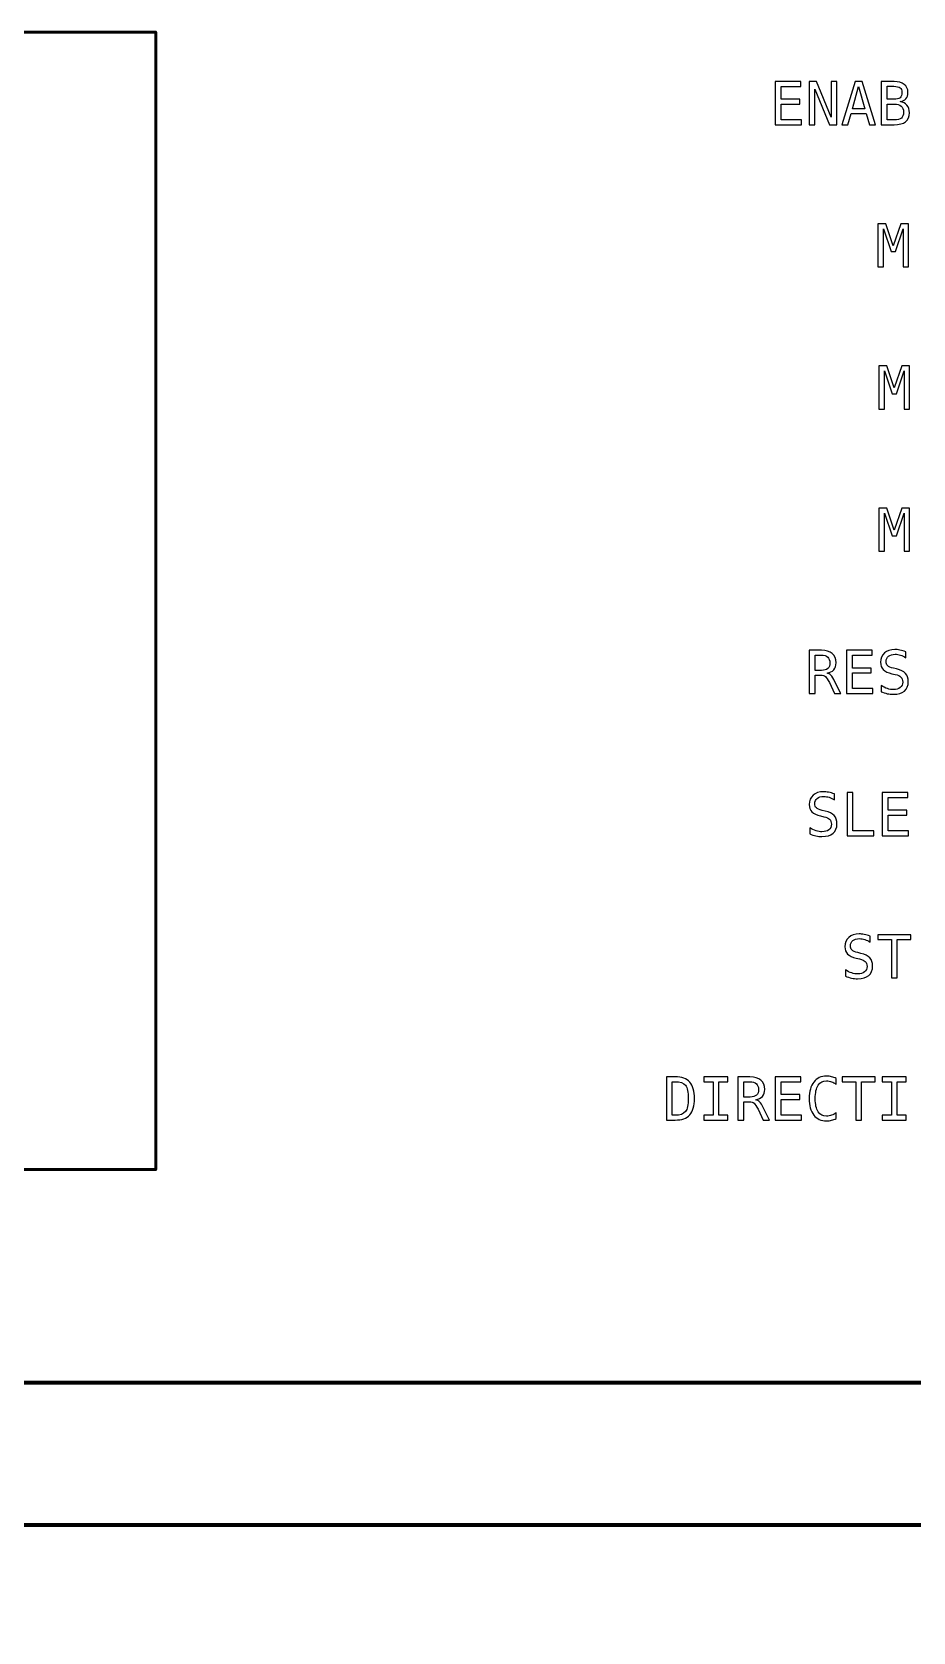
# Model space of a CAD drawing. Header units: centimetres. Extents: x -7.5 to 7.5, y -7.5 to 7.5.
# Drawn here: x -2.775 to -1.201, y 0.534 to 3.392 of the extents above; entities that cross this region are included whole.
import ezdxf

# ---------------------------------------------------------------- set-up
doc = ezdxf.new("R2010")
doc.units = ezdxf.units.CM
doc.header["$MEASUREMENT"] = 0
doc.layers.add('Layer 1', color=7, linetype='Continuous')

msp = doc.modelspace()

# ---------------------------------------------------------------- linework, layer by layer
at = {"layer": 'Layer 1', "lineweight": 53}
msp.add_open_spline([(-3.954, 1.35959), (-3.954, 1.35959), (-3.954, 3.39159), (-3.954, 3.39159), (-3.954, 3.39159), (-3.954, 3.39159), (-2.554, 3.39159), (-2.554, 3.39159), (-2.554, 3.39159), (-2.554, 3.39159), (-2.554, 1.35959), (-2.554, 1.35959), (-2.554, 1.35959), (-2.554, 1.35959), (-3.954, 1.35959), (-3.954, 1.35959)], degree=3, knots=[0, 0, 0, 0, 0.25, 0.25, 0.25, 0.25, 0.5, 0.5, 0.5, 0.5, 0.75, 0.75, 0.75, 0.75, 1, 1, 1, 1], dxfattribs=at)
at = {"layer": 'Layer 1'}
for points, knots in [([(-1.44757, 3.30316), (-1.44757, 3.30316), (-1.4018, 3.30316), (-1.4018, 3.30316), (-1.4018, 3.30316), (-1.4018, 3.30316), (-1.4018, 3.29438), (-1.4018, 3.29438), (-1.4018, 3.29438), (-1.4018, 3.29438), (-1.43713, 3.29438), (-1.43713, 3.29438), (-1.43713, 3.29438), (-1.43713, 3.29438), (-1.43713, 3.27153), (-1.43713, 3.27153), (-1.43713, 3.27153), (-1.43713, 3.27153), (-1.40335, 3.27153), (-1.40335, 3.27153), (-1.40335, 3.27153), (-1.40335, 3.27153), (-1.40335, 3.26275), (-1.40335, 3.26275), (-1.40335, 3.26275), (-1.40335, 3.26275), (-1.43713, 3.26275), (-1.43713, 3.26275), (-1.43713, 3.26275), (-1.43713, 3.26275), (-1.43713, 3.23479), (-1.43713, 3.23479), (-1.43713, 3.23479), (-1.43713, 3.23479), (-1.40081, 3.23479), (-1.40081, 3.23479), (-1.40081, 3.23479), (-1.40081, 3.23479), (-1.40081, 3.22601), (-1.40081, 3.22601), (-1.40081, 3.22601), (-1.40081, 3.22601), (-1.44757, 3.22601), (-1.44757, 3.22601), (-1.44757, 3.22601), (-1.44757, 3.22601), (-1.44757, 3.30316), (-1.44757, 3.30316)], [0, 0, 0, 0, 0.0833333, 0.0833333, 0.0833333, 0.0833333, 0.1666667, 0.1666667, 0.1666667, 0.1666667, 0.25, 0.25, 0.25, 0.25, 0.3333333, 0.3333333, 0.3333333, 0.3333333, 0.4166667, 0.4166667, 0.4166667, 0.4166667, 0.5, 0.5, 0.5, 0.5, 0.5833333, 0.5833333, 0.5833333, 0.5833333, 0.6666667, 0.6666667, 0.6666667, 0.6666667, 0.75, 0.75, 0.75, 0.75, 0.8333333, 0.8333333, 0.8333333, 0.8333333, 0.9166667, 0.9166667, 0.9166667, 0.9166667, 1, 1, 1, 1]), ([(-1.38686, 3.30316), (-1.38686, 3.30316), (-1.37363, 3.30316), (-1.37363, 3.30316), (-1.37363, 3.30316), (-1.37363, 3.30316), (-1.34758, 3.23964), (-1.34758, 3.23964), (-1.34758, 3.23964), (-1.34758, 3.23964), (-1.34758, 3.30316), (-1.34758, 3.30316), (-1.34758, 3.30316), (-1.34758, 3.30316), (-1.33751, 3.30316), (-1.33751, 3.30316), (-1.33751, 3.30316), (-1.33751, 3.30316), (-1.33751, 3.22601), (-1.33751, 3.22601), (-1.33751, 3.22601), (-1.33751, 3.22601), (-1.35074, 3.22601), (-1.35074, 3.22601), (-1.35074, 3.22601), (-1.35074, 3.22601), (-1.37679, 3.28953), (-1.37679, 3.28953), (-1.37679, 3.28953), (-1.37679, 3.28953), (-1.37679, 3.22601), (-1.37679, 3.22601), (-1.37679, 3.22601), (-1.37679, 3.22601), (-1.38686, 3.22601), (-1.38686, 3.22601), (-1.38686, 3.22601), (-1.38686, 3.22601), (-1.38686, 3.30316), (-1.38686, 3.30316)], [0, 0, 0, 0, 0.1, 0.1, 0.1, 0.1, 0.2, 0.2, 0.2, 0.2, 0.3, 0.3, 0.3, 0.3, 0.4, 0.4, 0.4, 0.4, 0.5, 0.5, 0.5, 0.5, 0.6, 0.6, 0.6, 0.6, 0.7, 0.7, 0.7, 0.7, 0.8, 0.8, 0.8, 0.8, 0.9, 0.9, 0.9, 0.9, 1, 1, 1, 1]), ([(-1.30481, 3.30316), (-1.30481, 3.30316), (-1.29214, 3.30316), (-1.29214, 3.30316), (-1.29214, 3.30316), (-1.29214, 3.30316), (-1.26853, 3.22601), (-1.26853, 3.22601), (-1.26853, 3.22601), (-1.26853, 3.22601), (-1.27932, 3.22601), (-1.27932, 3.22601), (-1.27932, 3.22601), (-1.27932, 3.22601), (-1.28502, 3.2461), (-1.28502, 3.2461), (-1.28502, 3.2461), (-1.28502, 3.2461), (-1.31204, 3.2461), (-1.31204, 3.2461), (-1.31204, 3.2461), (-1.31204, 3.2461), (-1.31763, 3.22601), (-1.31763, 3.22601), (-1.31763, 3.22601), (-1.31763, 3.22601), (-1.32843, 3.22601), (-1.32843, 3.22601), (-1.32843, 3.22601), (-1.32843, 3.22601), (-1.30481, 3.30316), (-1.30481, 3.30316)], [0, 0, 0, 0, 0.125, 0.125, 0.125, 0.125, 0.25, 0.25, 0.25, 0.25, 0.375, 0.375, 0.375, 0.375, 0.5, 0.5, 0.5, 0.5, 0.625, 0.625, 0.625, 0.625, 0.75, 0.75, 0.75, 0.75, 0.875, 0.875, 0.875, 0.875, 1, 1, 1, 1]), ([(-1.29849, 3.29395), (-1.29849, 3.29395), (-1.30952, 3.25448), (-1.30952, 3.25448), (-1.30952, 3.25448), (-1.30952, 3.25448), (-1.28749, 3.25448), (-1.28749, 3.25448), (-1.28749, 3.25448), (-1.28749, 3.25448), (-1.29849, 3.29395), (-1.29849, 3.29395)], [0, 0, 0, 0, 0.3333333, 0.3333333, 0.3333333, 0.3333333, 0.6666667, 0.6666667, 0.6666667, 0.6666667, 1, 1, 1, 1]), ([(-1.25805, 3.30316), (-1.25805, 3.30316), (-1.23521, 3.30316), (-1.23521, 3.30316), (-1.23521, 3.30316), (-1.2273, 3.30316), (-1.22124, 3.30145), (-1.21695, 3.29804), (-1.21695, 3.29804), (-1.21268, 3.29464), (-1.21055, 3.28981), (-1.21055, 3.28358), (-1.21055, 3.28358), (-1.21055, 3.27885), (-1.21168, 3.27513), (-1.21393, 3.27242), (-1.21393, 3.27242), (-1.21619, 3.26968), (-1.21958, 3.26799), (-1.22409, 3.2673), (-1.22409, 3.2673), (-1.21903, 3.26654), (-1.21506, 3.26437), (-1.21219, 3.26081), (-1.21219, 3.26081), (-1.20931, 3.25725), (-1.20787, 3.25271), (-1.20787, 3.24719), (-1.20787, 3.24719), (-1.20787, 3.24021), (-1.21016, 3.23492), (-1.21475, 3.23135), (-1.21475, 3.23135), (-1.21931, 3.22779), (-1.22614, 3.22601), (-1.23521, 3.22601), (-1.23521, 3.22601), (-1.23521, 3.22601), (-1.25805, 3.22601), (-1.25805, 3.22601), (-1.25805, 3.22601), (-1.25805, 3.22601), (-1.25805, 3.30316), (-1.25805, 3.30316)], [0, 0, 0, 0, 0.0909091, 0.0909091, 0.0909091, 0.0909091, 0.1818182, 0.1818182, 0.1818182, 0.1818182, 0.2727273, 0.2727273, 0.2727273, 0.2727273, 0.3636364, 0.3636364, 0.3636364, 0.3636364, 0.4545455, 0.4545455, 0.4545455, 0.4545455, 0.5454545, 0.5454545, 0.5454545, 0.5454545, 0.6363636, 0.6363636, 0.6363636, 0.6363636, 0.7272727, 0.7272727, 0.7272727, 0.7272727, 0.8181818, 0.8181818, 0.8181818, 0.8181818, 0.9090909, 0.9090909, 0.9090909, 0.9090909, 1, 1, 1, 1]), ([(-1.24755, 3.29459), (-1.24755, 3.29459), (-1.24755, 3.27132), (-1.24755, 3.27132), (-1.24755, 3.27132), (-1.24755, 3.27132), (-1.23542, 3.27132), (-1.23542, 3.27132), (-1.23542, 3.27132), (-1.23037, 3.27132), (-1.22674, 3.27229), (-1.22448, 3.27422), (-1.22448, 3.27422), (-1.22222, 3.27616), (-1.2211, 3.27926), (-1.2211, 3.28358), (-1.2211, 3.28358), (-1.2211, 3.28746), (-1.22221, 3.29028), (-1.22443, 3.292), (-1.22443, 3.292), (-1.22665, 3.29372), (-1.2303, 3.29459), (-1.23542, 3.29459), (-1.23542, 3.29459), (-1.23542, 3.29459), (-1.24755, 3.29459), (-1.24755, 3.29459)], [0, 0, 0, 0, 0.1428571, 0.1428571, 0.1428571, 0.1428571, 0.2857143, 0.2857143, 0.2857143, 0.2857143, 0.4285714, 0.4285714, 0.4285714, 0.4285714, 0.5714286, 0.5714286, 0.5714286, 0.5714286, 0.7142857, 0.7142857, 0.7142857, 0.7142857, 0.8571429, 0.8571429, 0.8571429, 0.8571429, 1, 1, 1, 1]), ([(-1.24755, 3.26286), (-1.24755, 3.26286), (-1.24755, 3.23458), (-1.24755, 3.23458), (-1.24755, 3.23458), (-1.24755, 3.23458), (-1.23521, 3.23458), (-1.23521, 3.23458), (-1.23521, 3.23458), (-1.22914, 3.23458), (-1.22482, 3.23564), (-1.22224, 3.23776), (-1.22224, 3.23776), (-1.21965, 3.23987), (-1.21836, 3.24337), (-1.21836, 3.24823), (-1.21836, 3.24823), (-1.21836, 3.25326), (-1.21972, 3.25695), (-1.22244, 3.25931), (-1.22244, 3.25931), (-1.22517, 3.26167), (-1.22942, 3.26286), (-1.23521, 3.26286), (-1.23521, 3.26286), (-1.23521, 3.26286), (-1.24755, 3.26286), (-1.24755, 3.26286)], [0, 0, 0, 0, 0.1428571, 0.1428571, 0.1428571, 0.1428571, 0.2857143, 0.2857143, 0.2857143, 0.2857143, 0.4285714, 0.4285714, 0.4285714, 0.4285714, 0.5714286, 0.5714286, 0.5714286, 0.5714286, 0.7142857, 0.7142857, 0.7142857, 0.7142857, 0.8571429, 0.8571429, 0.8571429, 0.8571429, 1, 1, 1, 1]), ([(-1.26398, 3.04912), (-1.26398, 3.04912), (-1.25002, 3.04912), (-1.25002, 3.04912), (-1.25002, 3.04912), (-1.25002, 3.04912), (-1.23669, 3.00986), (-1.23669, 3.00986), (-1.23669, 3.00986), (-1.23669, 3.00986), (-1.22325, 3.04912), (-1.22325, 3.04912), (-1.22325, 3.04912), (-1.22325, 3.04912), (-1.20924, 3.04912), (-1.20924, 3.04912), (-1.20924, 3.04912), (-1.20924, 3.04912), (-1.20924, 2.97197), (-1.20924, 2.97197), (-1.20924, 2.97197), (-1.20924, 2.97197), (-1.21891, 2.97197), (-1.21891, 2.97197), (-1.21891, 2.97197), (-1.21891, 2.97197), (-1.21891, 3.04012), (-1.21891, 3.04012), (-1.21891, 3.04012), (-1.21891, 3.04012), (-1.23265, 2.99947), (-1.23265, 2.99947), (-1.23265, 2.99947), (-1.23265, 2.99947), (-1.24057, 2.99947), (-1.24057, 2.99947), (-1.24057, 2.99947), (-1.24057, 2.99947), (-1.25436, 3.04012), (-1.25436, 3.04012), (-1.25436, 3.04012), (-1.25436, 3.04012), (-1.25436, 2.97197), (-1.25436, 2.97197), (-1.25436, 2.97197), (-1.25436, 2.97197), (-1.26398, 2.97197), (-1.26398, 2.97197), (-1.26398, 2.97197), (-1.26398, 2.97197), (-1.26398, 3.04912), (-1.26398, 3.04912)], [0, 0, 0, 0, 0.0769231, 0.0769231, 0.0769231, 0.0769231, 0.1538462, 0.1538462, 0.1538462, 0.1538462, 0.2307692, 0.2307692, 0.2307692, 0.2307692, 0.3076923, 0.3076923, 0.3076923, 0.3076923, 0.3846154, 0.3846154, 0.3846154, 0.3846154, 0.4615385, 0.4615385, 0.4615385, 0.4615385, 0.5384615, 0.5384615, 0.5384615, 0.5384615, 0.6153846, 0.6153846, 0.6153846, 0.6153846, 0.6923077, 0.6923077, 0.6923077, 0.6923077, 0.7692308, 0.7692308, 0.7692308, 0.7692308, 0.8461538, 0.8461538, 0.8461538, 0.8461538, 0.9230769, 0.9230769, 0.9230769, 0.9230769, 1, 1, 1, 1]), ([(-1.26218, 2.79516), (-1.26218, 2.79516), (-1.24822, 2.79516), (-1.24822, 2.79516), (-1.24822, 2.79516), (-1.24822, 2.79516), (-1.23489, 2.7559), (-1.23489, 2.7559), (-1.23489, 2.7559), (-1.23489, 2.7559), (-1.22145, 2.79516), (-1.22145, 2.79516), (-1.22145, 2.79516), (-1.22145, 2.79516), (-1.20744, 2.79516), (-1.20744, 2.79516), (-1.20744, 2.79516), (-1.20744, 2.79516), (-1.20744, 2.71801), (-1.20744, 2.71801), (-1.20744, 2.71801), (-1.20744, 2.71801), (-1.21711, 2.71801), (-1.21711, 2.71801), (-1.21711, 2.71801), (-1.21711, 2.71801), (-1.21711, 2.78616), (-1.21711, 2.78616), (-1.21711, 2.78616), (-1.21711, 2.78616), (-1.23085, 2.74551), (-1.23085, 2.74551), (-1.23085, 2.74551), (-1.23085, 2.74551), (-1.23877, 2.74551), (-1.23877, 2.74551), (-1.23877, 2.74551), (-1.23877, 2.74551), (-1.25256, 2.78616), (-1.25256, 2.78616), (-1.25256, 2.78616), (-1.25256, 2.78616), (-1.25256, 2.71801), (-1.25256, 2.71801), (-1.25256, 2.71801), (-1.25256, 2.71801), (-1.26218, 2.71801), (-1.26218, 2.71801), (-1.26218, 2.71801), (-1.26218, 2.71801), (-1.26218, 2.79516), (-1.26218, 2.79516)], [0, 0, 0, 0, 0.0769231, 0.0769231, 0.0769231, 0.0769231, 0.1538462, 0.1538462, 0.1538462, 0.1538462, 0.2307692, 0.2307692, 0.2307692, 0.2307692, 0.3076923, 0.3076923, 0.3076923, 0.3076923, 0.3846154, 0.3846154, 0.3846154, 0.3846154, 0.4615385, 0.4615385, 0.4615385, 0.4615385, 0.5384615, 0.5384615, 0.5384615, 0.5384615, 0.6153846, 0.6153846, 0.6153846, 0.6153846, 0.6923077, 0.6923077, 0.6923077, 0.6923077, 0.7692308, 0.7692308, 0.7692308, 0.7692308, 0.8461538, 0.8461538, 0.8461538, 0.8461538, 0.9230769, 0.9230769, 0.9230769, 0.9230769, 1, 1, 1, 1]), ([(-1.26218, 2.54116), (-1.26218, 2.54116), (-1.24822, 2.54116), (-1.24822, 2.54116), (-1.24822, 2.54116), (-1.24822, 2.54116), (-1.23489, 2.5019), (-1.23489, 2.5019), (-1.23489, 2.5019), (-1.23489, 2.5019), (-1.22145, 2.54116), (-1.22145, 2.54116), (-1.22145, 2.54116), (-1.22145, 2.54116), (-1.20744, 2.54116), (-1.20744, 2.54116), (-1.20744, 2.54116), (-1.20744, 2.54116), (-1.20744, 2.46401), (-1.20744, 2.46401), (-1.20744, 2.46401), (-1.20744, 2.46401), (-1.21711, 2.46401), (-1.21711, 2.46401), (-1.21711, 2.46401), (-1.21711, 2.46401), (-1.21711, 2.53216), (-1.21711, 2.53216), (-1.21711, 2.53216), (-1.21711, 2.53216), (-1.23085, 2.49151), (-1.23085, 2.49151), (-1.23085, 2.49151), (-1.23085, 2.49151), (-1.23877, 2.49151), (-1.23877, 2.49151), (-1.23877, 2.49151), (-1.23877, 2.49151), (-1.25256, 2.53216), (-1.25256, 2.53216), (-1.25256, 2.53216), (-1.25256, 2.53216), (-1.25256, 2.46401), (-1.25256, 2.46401), (-1.25256, 2.46401), (-1.25256, 2.46401), (-1.26218, 2.46401), (-1.26218, 2.46401), (-1.26218, 2.46401), (-1.26218, 2.46401), (-1.26218, 2.54116), (-1.26218, 2.54116)], [0, 0, 0, 0, 0.0769231, 0.0769231, 0.0769231, 0.0769231, 0.1538462, 0.1538462, 0.1538462, 0.1538462, 0.2307692, 0.2307692, 0.2307692, 0.2307692, 0.3076923, 0.3076923, 0.3076923, 0.3076923, 0.3846154, 0.3846154, 0.3846154, 0.3846154, 0.4615385, 0.4615385, 0.4615385, 0.4615385, 0.5384615, 0.5384615, 0.5384615, 0.5384615, 0.6153846, 0.6153846, 0.6153846, 0.6153846, 0.6923077, 0.6923077, 0.6923077, 0.6923077, 0.7692308, 0.7692308, 0.7692308, 0.7692308, 0.8461538, 0.8461538, 0.8461538, 0.8461538, 0.9230769, 0.9230769, 0.9230769, 0.9230769, 1, 1, 1, 1]), ([(-1.35476, 2.24645), (-1.35208, 2.24576), (-1.34979, 2.24446), (-1.3479, 2.24254), (-1.3479, 2.24254), (-1.34599, 2.24063), (-1.34365, 2.23682), (-1.34081, 2.23111), (-1.34081, 2.23111), (-1.34081, 2.23111), (-1.33033, 2.21001), (-1.33033, 2.21001), (-1.33033, 2.21001), (-1.33033, 2.21001), (-1.34153, 2.21001), (-1.34153, 2.21001), (-1.34153, 2.21001), (-1.34153, 2.21001), (-1.35074, 2.2295), (-1.35074, 2.2295), (-1.35074, 2.2295), (-1.35338, 2.23504), (-1.35576, 2.23862), (-1.3579, 2.24022), (-1.3579, 2.24022), (-1.36002, 2.24183), (-1.36277, 2.24262), (-1.36619, 2.24262), (-1.36619, 2.24262), (-1.36619, 2.24262), (-1.37615, 2.24262), (-1.37615, 2.24262), (-1.37615, 2.24262), (-1.37615, 2.24262), (-1.37615, 2.21001), (-1.37615, 2.21001), (-1.37615, 2.21001), (-1.37615, 2.21001), (-1.38665, 2.21001), (-1.38665, 2.21001), (-1.38665, 2.21001), (-1.38665, 2.21001), (-1.38665, 2.28716), (-1.38665, 2.28716), (-1.38665, 2.28716), (-1.38665, 2.28716), (-1.36515, 2.28716), (-1.36515, 2.28716), (-1.36515, 2.28716), (-1.35668, 2.28716), (-1.35019, 2.28526), (-1.34568, 2.28143), (-1.34568, 2.28143), (-1.34116, 2.2776), (-1.3389, 2.27208), (-1.3389, 2.26485), (-1.3389, 2.26485), (-1.3389, 2.25973), (-1.3403, 2.25559), (-1.34307, 2.25236), (-1.34307, 2.25236), (-1.34583, 2.24913), (-1.34973, 2.24717), (-1.35476, 2.24645)], [0, 0, 0, 0, 0.0625, 0.0625, 0.0625, 0.0625, 0.125, 0.125, 0.125, 0.125, 0.1875, 0.1875, 0.1875, 0.1875, 0.25, 0.25, 0.25, 0.25, 0.3125, 0.3125, 0.3125, 0.3125, 0.375, 0.375, 0.375, 0.375, 0.4375, 0.4375, 0.4375, 0.4375, 0.5, 0.5, 0.5, 0.5, 0.5625, 0.5625, 0.5625, 0.5625, 0.625, 0.625, 0.625, 0.625, 0.6875, 0.6875, 0.6875, 0.6875, 0.75, 0.75, 0.75, 0.75, 0.8125, 0.8125, 0.8125, 0.8125, 0.875, 0.875, 0.875, 0.875, 0.9375, 0.9375, 0.9375, 0.9375, 1, 1, 1, 1]), ([(-1.32015, 2.28716), (-1.32015, 2.28716), (-1.27438, 2.28716), (-1.27438, 2.28716), (-1.27438, 2.28716), (-1.27438, 2.28716), (-1.27438, 2.27838), (-1.27438, 2.27838), (-1.27438, 2.27838), (-1.27438, 2.27838), (-1.30971, 2.27838), (-1.30971, 2.27838), (-1.30971, 2.27838), (-1.30971, 2.27838), (-1.30971, 2.25553), (-1.30971, 2.25553), (-1.30971, 2.25553), (-1.30971, 2.25553), (-1.27593, 2.25553), (-1.27593, 2.25553), (-1.27593, 2.25553), (-1.27593, 2.25553), (-1.27593, 2.24675), (-1.27593, 2.24675), (-1.27593, 2.24675), (-1.27593, 2.24675), (-1.30971, 2.24675), (-1.30971, 2.24675), (-1.30971, 2.24675), (-1.30971, 2.24675), (-1.30971, 2.21879), (-1.30971, 2.21879), (-1.30971, 2.21879), (-1.30971, 2.21879), (-1.27339, 2.21879), (-1.27339, 2.21879), (-1.27339, 2.21879), (-1.27339, 2.21879), (-1.27339, 2.21001), (-1.27339, 2.21001), (-1.27339, 2.21001), (-1.27339, 2.21001), (-1.32015, 2.21001), (-1.32015, 2.21001), (-1.32015, 2.21001), (-1.32015, 2.21001), (-1.32015, 2.28716), (-1.32015, 2.28716)], [0, 0, 0, 0, 0.0833333, 0.0833333, 0.0833333, 0.0833333, 0.1666667, 0.1666667, 0.1666667, 0.1666667, 0.25, 0.25, 0.25, 0.25, 0.3333333, 0.3333333, 0.3333333, 0.3333333, 0.4166667, 0.4166667, 0.4166667, 0.4166667, 0.5, 0.5, 0.5, 0.5, 0.5833333, 0.5833333, 0.5833333, 0.5833333, 0.6666667, 0.6666667, 0.6666667, 0.6666667, 0.75, 0.75, 0.75, 0.75, 0.8333333, 0.8333333, 0.8333333, 0.8333333, 0.9166667, 0.9166667, 0.9166667, 0.9166667, 1, 1, 1, 1]), ([(-1.21432, 2.28451), (-1.21432, 2.28451), (-1.21432, 2.27391), (-1.21432, 2.27391), (-1.21432, 2.27391), (-1.2175, 2.27596), (-1.22067, 2.27749), (-1.22386, 2.27853), (-1.22386, 2.27853), (-1.22704, 2.27958), (-1.23027, 2.28009), (-1.2335, 2.28009), (-1.2335, 2.28009), (-1.23843, 2.28009), (-1.24233, 2.27894), (-1.24519, 2.27665), (-1.24519, 2.27665), (-1.24805, 2.27435), (-1.24948, 2.27127), (-1.24948, 2.26737), (-1.24948, 2.26737), (-1.24948, 2.26395), (-1.24854, 2.26136), (-1.24665, 2.25956), (-1.24665, 2.25956), (-1.24478, 2.25777), (-1.24127, 2.25628), (-1.23614, 2.25506), (-1.23614, 2.25506), (-1.23614, 2.25506), (-1.23066, 2.25382), (-1.23066, 2.25382), (-1.23066, 2.25382), (-1.22342, 2.25213), (-1.21815, 2.24948), (-1.21483, 2.24587), (-1.21483, 2.24587), (-1.21154, 2.24225), (-1.20988, 2.23733), (-1.20988, 2.23109), (-1.20988, 2.23109), (-1.20988, 2.22375), (-1.21215, 2.21816), (-1.2167, 2.2143), (-1.2167, 2.2143), (-1.22125, 2.21043), (-1.22787, 2.20851), (-1.23655, 2.20851), (-1.23655, 2.20851), (-1.24016, 2.20851), (-1.2438, 2.2089), (-1.24745, 2.20967), (-1.24745, 2.20967), (-1.2511, 2.21045), (-1.25477, 2.21162), (-1.25845, 2.21317), (-1.25845, 2.21317), (-1.25845, 2.21317), (-1.25845, 2.22428), (-1.25845, 2.22428), (-1.25845, 2.22428), (-1.25448, 2.22176), (-1.25075, 2.21991), (-1.24722, 2.21874), (-1.24722, 2.21874), (-1.24367, 2.21756), (-1.24013, 2.21698), (-1.23655, 2.21698), (-1.23655, 2.21698), (-1.23127, 2.21698), (-1.22716, 2.21816), (-1.22424, 2.22052), (-1.22424, 2.22052), (-1.22131, 2.22289), (-1.21984, 2.22618), (-1.21984, 2.23042), (-1.21984, 2.23042), (-1.21984, 2.23428), (-1.22085, 2.23723), (-1.22288, 2.23925), (-1.22288, 2.23925), (-1.22489, 2.24128), (-1.2284, 2.24285), (-1.23339, 2.24396), (-1.23339, 2.24396), (-1.23339, 2.24396), (-1.23898, 2.24525), (-1.23898, 2.24525), (-1.23898, 2.24525), (-1.24614, 2.24687), (-1.25135, 2.24931), (-1.25459, 2.25259), (-1.25459, 2.25259), (-1.25782, 2.25585), (-1.25944, 2.26024), (-1.25944, 2.26576), (-1.25944, 2.26576), (-1.25944, 2.27266), (-1.25713, 2.27818), (-1.25249, 2.28233), (-1.25249, 2.28233), (-1.24785, 2.28647), (-1.2417, 2.28855), (-1.23401, 2.28855), (-1.23401, 2.28855), (-1.23104, 2.28855), (-1.22794, 2.28822), (-1.22466, 2.28755), (-1.22466, 2.28755), (-1.22138, 2.28688), (-1.21794, 2.28585), (-1.21432, 2.28451)], [0, 0, 0, 0, 0.0357143, 0.0357143, 0.0357143, 0.0357143, 0.0714286, 0.0714286, 0.0714286, 0.0714286, 0.1071429, 0.1071429, 0.1071429, 0.1071429, 0.1428571, 0.1428571, 0.1428571, 0.1428571, 0.1785714, 0.1785714, 0.1785714, 0.1785714, 0.2142857, 0.2142857, 0.2142857, 0.2142857, 0.25, 0.25, 0.25, 0.25, 0.2857143, 0.2857143, 0.2857143, 0.2857143, 0.3214286, 0.3214286, 0.3214286, 0.3214286, 0.3571429, 0.3571429, 0.3571429, 0.3571429, 0.3928571, 0.3928571, 0.3928571, 0.3928571, 0.4285714, 0.4285714, 0.4285714, 0.4285714, 0.4642857, 0.4642857, 0.4642857, 0.4642857, 0.5, 0.5, 0.5, 0.5, 0.5357143, 0.5357143, 0.5357143, 0.5357143, 0.5714286, 0.5714286, 0.5714286, 0.5714286, 0.6071429, 0.6071429, 0.6071429, 0.6071429, 0.6428571, 0.6428571, 0.6428571, 0.6428571, 0.6785714, 0.6785714, 0.6785714, 0.6785714, 0.7142857, 0.7142857, 0.7142857, 0.7142857, 0.75, 0.75, 0.75, 0.75, 0.7857143, 0.7857143, 0.7857143, 0.7857143, 0.8214286, 0.8214286, 0.8214286, 0.8214286, 0.8571429, 0.8571429, 0.8571429, 0.8571429, 0.8928571, 0.8928571, 0.8928571, 0.8928571, 0.9285714, 0.9285714, 0.9285714, 0.9285714, 0.9642857, 0.9642857, 0.9642857, 0.9642857, 1, 1, 1, 1]), ([(-1.37615, 2.27859), (-1.37615, 2.27859), (-1.37615, 2.2512), (-1.37615, 2.2512), (-1.37615, 2.2512), (-1.37615, 2.2512), (-1.36474, 2.2512), (-1.36474, 2.2512), (-1.36474, 2.2512), (-1.35975, 2.2512), (-1.35603, 2.25231), (-1.35358, 2.25455), (-1.35358, 2.25455), (-1.35113, 2.25679), (-1.34991, 2.26023), (-1.34991, 2.26485), (-1.34991, 2.26485), (-1.34991, 2.26929), (-1.35121, 2.27268), (-1.35381, 2.27504), (-1.35381, 2.27504), (-1.35642, 2.27741), (-1.36019, 2.27859), (-1.36515, 2.27859), (-1.36515, 2.27859), (-1.36515, 2.27859), (-1.37615, 2.27859), (-1.37615, 2.27859)], [0, 0, 0, 0, 0.1428571, 0.1428571, 0.1428571, 0.1428571, 0.2857143, 0.2857143, 0.2857143, 0.2857143, 0.4285714, 0.4285714, 0.4285714, 0.4285714, 0.5714286, 0.5714286, 0.5714286, 0.5714286, 0.7142857, 0.7142857, 0.7142857, 0.7142857, 0.8571429, 0.8571429, 0.8571429, 0.8571429, 1, 1, 1, 1]), ([(-1.34174, 2.03051), (-1.34174, 2.03051), (-1.34174, 2.01991), (-1.34174, 2.01991), (-1.34174, 2.01991), (-1.34492, 2.02196), (-1.34809, 2.02349), (-1.35128, 2.02453), (-1.35128, 2.02453), (-1.35446, 2.02558), (-1.35769, 2.02609), (-1.36092, 2.02609), (-1.36092, 2.02609), (-1.36585, 2.02609), (-1.36975, 2.02494), (-1.37261, 2.02265), (-1.37261, 2.02265), (-1.37547, 2.02035), (-1.3769, 2.01727), (-1.3769, 2.01337), (-1.3769, 2.01337), (-1.3769, 2.00995), (-1.37596, 2.00736), (-1.37407, 2.00556), (-1.37407, 2.00556), (-1.3722, 2.00377), (-1.36869, 2.00228), (-1.36356, 2.00106), (-1.36356, 2.00106), (-1.36356, 2.00106), (-1.35808, 1.99982), (-1.35808, 1.99982), (-1.35808, 1.99982), (-1.35084, 1.99813), (-1.34557, 1.99548), (-1.34225, 1.99187), (-1.34225, 1.99187), (-1.33896, 1.98825), (-1.3373, 1.98333), (-1.3373, 1.97709), (-1.3373, 1.97709), (-1.3373, 1.96975), (-1.33957, 1.96416), (-1.34412, 1.9603), (-1.34412, 1.9603), (-1.34867, 1.95643), (-1.35529, 1.95451), (-1.36397, 1.95451), (-1.36397, 1.95451), (-1.36758, 1.95451), (-1.37122, 1.9549), (-1.37487, 1.95567), (-1.37487, 1.95567), (-1.37852, 1.95645), (-1.38219, 1.95762), (-1.38587, 1.95917), (-1.38587, 1.95917), (-1.38587, 1.95917), (-1.38587, 1.97028), (-1.38587, 1.97028), (-1.38587, 1.97028), (-1.3819, 1.96776), (-1.37817, 1.96591), (-1.37464, 1.96474), (-1.37464, 1.96474), (-1.37109, 1.96356), (-1.36755, 1.96298), (-1.36397, 1.96298), (-1.36397, 1.96298), (-1.35869, 1.96298), (-1.35458, 1.96416), (-1.35166, 1.96652), (-1.35166, 1.96652), (-1.34873, 1.96889), (-1.34726, 1.97218), (-1.34726, 1.97642), (-1.34726, 1.97642), (-1.34726, 1.98028), (-1.34827, 1.98323), (-1.3503, 1.98525), (-1.3503, 1.98525), (-1.35231, 1.98728), (-1.35582, 1.98885), (-1.36081, 1.98996), (-1.36081, 1.98996), (-1.36081, 1.98996), (-1.3664, 1.99125), (-1.3664, 1.99125), (-1.3664, 1.99125), (-1.37356, 1.99287), (-1.37877, 1.99531), (-1.38201, 1.99859), (-1.38201, 1.99859), (-1.38524, 2.00185), (-1.38686, 2.00624), (-1.38686, 2.01176), (-1.38686, 2.01176), (-1.38686, 2.01866), (-1.38455, 2.02418), (-1.37991, 2.02833), (-1.37991, 2.02833), (-1.37527, 2.03247), (-1.36912, 2.03455), (-1.36143, 2.03455), (-1.36143, 2.03455), (-1.35846, 2.03455), (-1.35536, 2.03422), (-1.35208, 2.03355), (-1.35208, 2.03355), (-1.3488, 2.03288), (-1.34536, 2.03185), (-1.34174, 2.03051)], [0, 0, 0, 0, 0.0357143, 0.0357143, 0.0357143, 0.0357143, 0.0714286, 0.0714286, 0.0714286, 0.0714286, 0.1071429, 0.1071429, 0.1071429, 0.1071429, 0.1428571, 0.1428571, 0.1428571, 0.1428571, 0.1785714, 0.1785714, 0.1785714, 0.1785714, 0.2142857, 0.2142857, 0.2142857, 0.2142857, 0.25, 0.25, 0.25, 0.25, 0.2857143, 0.2857143, 0.2857143, 0.2857143, 0.3214286, 0.3214286, 0.3214286, 0.3214286, 0.3571429, 0.3571429, 0.3571429, 0.3571429, 0.3928571, 0.3928571, 0.3928571, 0.3928571, 0.4285714, 0.4285714, 0.4285714, 0.4285714, 0.4642857, 0.4642857, 0.4642857, 0.4642857, 0.5, 0.5, 0.5, 0.5, 0.5357143, 0.5357143, 0.5357143, 0.5357143, 0.5714286, 0.5714286, 0.5714286, 0.5714286, 0.6071429, 0.6071429, 0.6071429, 0.6071429, 0.6428571, 0.6428571, 0.6428571, 0.6428571, 0.6785714, 0.6785714, 0.6785714, 0.6785714, 0.7142857, 0.7142857, 0.7142857, 0.7142857, 0.75, 0.75, 0.75, 0.75, 0.7857143, 0.7857143, 0.7857143, 0.7857143, 0.8214286, 0.8214286, 0.8214286, 0.8214286, 0.8571429, 0.8571429, 0.8571429, 0.8571429, 0.8928571, 0.8928571, 0.8928571, 0.8928571, 0.9285714, 0.9285714, 0.9285714, 0.9285714, 0.9642857, 0.9642857, 0.9642857, 0.9642857, 1, 1, 1, 1]), ([(-1.31922, 2.03316), (-1.31922, 2.03316), (-1.30872, 2.03316), (-1.30872, 2.03316), (-1.30872, 2.03316), (-1.30872, 2.03316), (-1.30872, 1.96479), (-1.30872, 1.96479), (-1.30872, 1.96479), (-1.30872, 1.96479), (-1.27147, 1.96479), (-1.27147, 1.96479), (-1.27147, 1.96479), (-1.27147, 1.96479), (-1.27147, 1.95601), (-1.27147, 1.95601), (-1.27147, 1.95601), (-1.27147, 1.95601), (-1.31922, 1.95601), (-1.31922, 1.95601), (-1.31922, 1.95601), (-1.31922, 1.95601), (-1.31922, 2.03316), (-1.31922, 2.03316)], [0, 0, 0, 0, 0.1666667, 0.1666667, 0.1666667, 0.1666667, 0.3333333, 0.3333333, 0.3333333, 0.3333333, 0.5, 0.5, 0.5, 0.5, 0.6666667, 0.6666667, 0.6666667, 0.6666667, 0.8333333, 0.8333333, 0.8333333, 0.8333333, 1, 1, 1, 1]), ([(-1.25644, 2.03316), (-1.25644, 2.03316), (-1.21067, 2.03316), (-1.21067, 2.03316), (-1.21067, 2.03316), (-1.21067, 2.03316), (-1.21067, 2.02438), (-1.21067, 2.02438), (-1.21067, 2.02438), (-1.21067, 2.02438), (-1.246, 2.02438), (-1.246, 2.02438), (-1.246, 2.02438), (-1.246, 2.02438), (-1.246, 2.00153), (-1.246, 2.00153), (-1.246, 2.00153), (-1.246, 2.00153), (-1.21222, 2.00153), (-1.21222, 2.00153), (-1.21222, 2.00153), (-1.21222, 2.00153), (-1.21222, 1.99275), (-1.21222, 1.99275), (-1.21222, 1.99275), (-1.21222, 1.99275), (-1.246, 1.99275), (-1.246, 1.99275), (-1.246, 1.99275), (-1.246, 1.99275), (-1.246, 1.96479), (-1.246, 1.96479), (-1.246, 1.96479), (-1.246, 1.96479), (-1.20968, 1.96479), (-1.20968, 1.96479), (-1.20968, 1.96479), (-1.20968, 1.96479), (-1.20968, 1.95601), (-1.20968, 1.95601), (-1.20968, 1.95601), (-1.20968, 1.95601), (-1.25644, 1.95601), (-1.25644, 1.95601), (-1.25644, 1.95601), (-1.25644, 1.95601), (-1.25644, 2.03316), (-1.25644, 2.03316)], [0, 0, 0, 0, 0.0833333, 0.0833333, 0.0833333, 0.0833333, 0.1666667, 0.1666667, 0.1666667, 0.1666667, 0.25, 0.25, 0.25, 0.25, 0.3333333, 0.3333333, 0.3333333, 0.3333333, 0.4166667, 0.4166667, 0.4166667, 0.4166667, 0.5, 0.5, 0.5, 0.5, 0.5833333, 0.5833333, 0.5833333, 0.5833333, 0.6666667, 0.6666667, 0.6666667, 0.6666667, 0.75, 0.75, 0.75, 0.75, 0.8333333, 0.8333333, 0.8333333, 0.8333333, 0.9166667, 0.9166667, 0.9166667, 0.9166667, 1, 1, 1, 1]), ([(-1.27803, 1.77651), (-1.27803, 1.77651), (-1.27803, 1.76591), (-1.27803, 1.76591), (-1.27803, 1.76591), (-1.28121, 1.76796), (-1.28438, 1.76949), (-1.28757, 1.77053), (-1.28757, 1.77053), (-1.29075, 1.77158), (-1.29398, 1.77209), (-1.29721, 1.77209), (-1.29721, 1.77209), (-1.30214, 1.77209), (-1.30604, 1.77094), (-1.3089, 1.76865), (-1.3089, 1.76865), (-1.31176, 1.76635), (-1.31319, 1.76327), (-1.31319, 1.75937), (-1.31319, 1.75937), (-1.31319, 1.75595), (-1.31225, 1.75336), (-1.31036, 1.75156), (-1.31036, 1.75156), (-1.30849, 1.74977), (-1.30498, 1.74828), (-1.29985, 1.74706), (-1.29985, 1.74706), (-1.29985, 1.74706), (-1.29437, 1.74582), (-1.29437, 1.74582), (-1.29437, 1.74582), (-1.28713, 1.74413), (-1.28186, 1.74148), (-1.27854, 1.73787), (-1.27854, 1.73787), (-1.27525, 1.73425), (-1.27359, 1.72933), (-1.27359, 1.72309), (-1.27359, 1.72309), (-1.27359, 1.71575), (-1.27586, 1.71016), (-1.28041, 1.7063), (-1.28041, 1.7063), (-1.28496, 1.70243), (-1.29158, 1.70051), (-1.30026, 1.70051), (-1.30026, 1.70051), (-1.30387, 1.70051), (-1.30751, 1.7009), (-1.31116, 1.70167), (-1.31116, 1.70167), (-1.31481, 1.70245), (-1.31848, 1.70362), (-1.32216, 1.70517), (-1.32216, 1.70517), (-1.32216, 1.70517), (-1.32216, 1.71628), (-1.32216, 1.71628), (-1.32216, 1.71628), (-1.31819, 1.71376), (-1.31446, 1.71191), (-1.31093, 1.71074), (-1.31093, 1.71074), (-1.30738, 1.70956), (-1.30384, 1.70898), (-1.30026, 1.70898), (-1.30026, 1.70898), (-1.29498, 1.70898), (-1.29087, 1.71016), (-1.28795, 1.71252), (-1.28795, 1.71252), (-1.28502, 1.71489), (-1.28355, 1.71818), (-1.28355, 1.72242), (-1.28355, 1.72242), (-1.28355, 1.72628), (-1.28456, 1.72923), (-1.28659, 1.73125), (-1.28659, 1.73125), (-1.2886, 1.73328), (-1.29211, 1.73485), (-1.2971, 1.73596), (-1.2971, 1.73596), (-1.2971, 1.73596), (-1.30269, 1.73725), (-1.30269, 1.73725), (-1.30269, 1.73725), (-1.30985, 1.73887), (-1.31506, 1.74131), (-1.3183, 1.74459), (-1.3183, 1.74459), (-1.32153, 1.74785), (-1.32315, 1.75224), (-1.32315, 1.75776), (-1.32315, 1.75776), (-1.32315, 1.76466), (-1.32084, 1.77018), (-1.3162, 1.77433), (-1.3162, 1.77433), (-1.31156, 1.77847), (-1.30541, 1.78055), (-1.29772, 1.78055), (-1.29772, 1.78055), (-1.29475, 1.78055), (-1.29165, 1.78022), (-1.28837, 1.77955), (-1.28837, 1.77955), (-1.28509, 1.77888), (-1.28165, 1.77785), (-1.27803, 1.77651)], [0, 0, 0, 0, 0.0357143, 0.0357143, 0.0357143, 0.0357143, 0.0714286, 0.0714286, 0.0714286, 0.0714286, 0.1071429, 0.1071429, 0.1071429, 0.1071429, 0.1428571, 0.1428571, 0.1428571, 0.1428571, 0.1785714, 0.1785714, 0.1785714, 0.1785714, 0.2142857, 0.2142857, 0.2142857, 0.2142857, 0.25, 0.25, 0.25, 0.25, 0.2857143, 0.2857143, 0.2857143, 0.2857143, 0.3214286, 0.3214286, 0.3214286, 0.3214286, 0.3571429, 0.3571429, 0.3571429, 0.3571429, 0.3928571, 0.3928571, 0.3928571, 0.3928571, 0.4285714, 0.4285714, 0.4285714, 0.4285714, 0.4642857, 0.4642857, 0.4642857, 0.4642857, 0.5, 0.5, 0.5, 0.5, 0.5357143, 0.5357143, 0.5357143, 0.5357143, 0.5714286, 0.5714286, 0.5714286, 0.5714286, 0.6071429, 0.6071429, 0.6071429, 0.6071429, 0.6428571, 0.6428571, 0.6428571, 0.6428571, 0.6785714, 0.6785714, 0.6785714, 0.6785714, 0.7142857, 0.7142857, 0.7142857, 0.7142857, 0.75, 0.75, 0.75, 0.75, 0.7857143, 0.7857143, 0.7857143, 0.7857143, 0.8214286, 0.8214286, 0.8214286, 0.8214286, 0.8571429, 0.8571429, 0.8571429, 0.8571429, 0.8928571, 0.8928571, 0.8928571, 0.8928571, 0.9285714, 0.9285714, 0.9285714, 0.9285714, 0.9642857, 0.9642857, 0.9642857, 0.9642857, 1, 1, 1, 1]), ([(-1.26419, 1.77916), (-1.26419, 1.77916), (-1.20533, 1.77916), (-1.20533, 1.77916), (-1.20533, 1.77916), (-1.20533, 1.77916), (-1.20533, 1.77038), (-1.20533, 1.77038), (-1.20533, 1.77038), (-1.20533, 1.77038), (-1.22946, 1.77038), (-1.22946, 1.77038), (-1.22946, 1.77038), (-1.22946, 1.77038), (-1.22946, 1.70201), (-1.22946, 1.70201), (-1.22946, 1.70201), (-1.22946, 1.70201), (-1.23995, 1.70201), (-1.23995, 1.70201), (-1.23995, 1.70201), (-1.23995, 1.70201), (-1.23995, 1.77038), (-1.23995, 1.77038), (-1.23995, 1.77038), (-1.23995, 1.77038), (-1.26419, 1.77038), (-1.26419, 1.77038), (-1.26419, 1.77038), (-1.26419, 1.77038), (-1.26419, 1.77916), (-1.26419, 1.77916)], [0, 0, 0, 0, 0.125, 0.125, 0.125, 0.125, 0.25, 0.25, 0.25, 0.25, 0.375, 0.375, 0.375, 0.375, 0.5, 0.5, 0.5, 0.5, 0.625, 0.625, 0.625, 0.625, 0.75, 0.75, 0.75, 0.75, 0.875, 0.875, 0.875, 0.875, 1, 1, 1, 1]), ([(-1.62614, 1.52516), (-1.61436, 1.52516), (-1.60568, 1.52202), (-1.60011, 1.51576), (-1.60011, 1.51576), (-1.59452, 1.50948), (-1.59173, 1.49974), (-1.59173, 1.48651), (-1.59173, 1.48651), (-1.59173, 1.47336), (-1.59452, 1.46364), (-1.60011, 1.45739), (-1.60011, 1.45739), (-1.60568, 1.45113), (-1.61436, 1.44801), (-1.62614, 1.44801), (-1.62614, 1.44801), (-1.62614, 1.44801), (-1.64181, 1.44801), (-1.64181, 1.44801), (-1.64181, 1.44801), (-1.64181, 1.44801), (-1.64181, 1.52516), (-1.64181, 1.52516), (-1.64181, 1.52516), (-1.64181, 1.52516), (-1.62614, 1.52516), (-1.62614, 1.52516)], [0, 0, 0, 0, 0.1428571, 0.1428571, 0.1428571, 0.1428571, 0.2857143, 0.2857143, 0.2857143, 0.2857143, 0.4285714, 0.4285714, 0.4285714, 0.4285714, 0.5714286, 0.5714286, 0.5714286, 0.5714286, 0.7142857, 0.7142857, 0.7142857, 0.7142857, 0.8571429, 0.8571429, 0.8571429, 0.8571429, 1, 1, 1, 1]), ([(-1.62636, 1.45658), (-1.61757, 1.45658), (-1.61143, 1.45875), (-1.60796, 1.46307), (-1.60796, 1.46307), (-1.60448, 1.46739), (-1.60274, 1.47521), (-1.60274, 1.48651), (-1.60274, 1.48651), (-1.60274, 1.49791), (-1.60447, 1.50578), (-1.60792, 1.5101), (-1.60792, 1.5101), (-1.6114, 1.51442), (-1.61754, 1.51659), (-1.62636, 1.51659), (-1.62636, 1.51659), (-1.62636, 1.51659), (-1.63131, 1.51659), (-1.63131, 1.51659), (-1.63131, 1.51659), (-1.63131, 1.51659), (-1.63131, 1.45658), (-1.63131, 1.45658), (-1.63131, 1.45658), (-1.63131, 1.45658), (-1.62636, 1.45658), (-1.62636, 1.45658)], [0, 0, 0, 0, 0.1428571, 0.1428571, 0.1428571, 0.1428571, 0.2857143, 0.2857143, 0.2857143, 0.2857143, 0.4285714, 0.4285714, 0.4285714, 0.4285714, 0.5714286, 0.5714286, 0.5714286, 0.5714286, 0.7142857, 0.7142857, 0.7142857, 0.7142857, 0.8571429, 0.8571429, 0.8571429, 0.8571429, 1, 1, 1, 1]), ([(-1.57478, 1.52516), (-1.57478, 1.52516), (-1.53194, 1.52516), (-1.53194, 1.52516), (-1.53194, 1.52516), (-1.53194, 1.52516), (-1.53194, 1.51638), (-1.53194, 1.51638), (-1.53194, 1.51638), (-1.53194, 1.51638), (-1.54811, 1.51638), (-1.54811, 1.51638), (-1.54811, 1.51638), (-1.54811, 1.51638), (-1.54811, 1.45679), (-1.54811, 1.45679), (-1.54811, 1.45679), (-1.54811, 1.45679), (-1.53194, 1.45679), (-1.53194, 1.45679), (-1.53194, 1.45679), (-1.53194, 1.45679), (-1.53194, 1.44801), (-1.53194, 1.44801), (-1.53194, 1.44801), (-1.53194, 1.44801), (-1.57478, 1.44801), (-1.57478, 1.44801), (-1.57478, 1.44801), (-1.57478, 1.44801), (-1.57478, 1.45679), (-1.57478, 1.45679), (-1.57478, 1.45679), (-1.57478, 1.45679), (-1.55861, 1.45679), (-1.55861, 1.45679), (-1.55861, 1.45679), (-1.55861, 1.45679), (-1.55861, 1.51638), (-1.55861, 1.51638), (-1.55861, 1.51638), (-1.55861, 1.51638), (-1.57478, 1.51638), (-1.57478, 1.51638), (-1.57478, 1.51638), (-1.57478, 1.51638), (-1.57478, 1.52516), (-1.57478, 1.52516)], [0, 0, 0, 0, 0.0833333, 0.0833333, 0.0833333, 0.0833333, 0.1666667, 0.1666667, 0.1666667, 0.1666667, 0.25, 0.25, 0.25, 0.25, 0.3333333, 0.3333333, 0.3333333, 0.3333333, 0.4166667, 0.4166667, 0.4166667, 0.4166667, 0.5, 0.5, 0.5, 0.5, 0.5833333, 0.5833333, 0.5833333, 0.5833333, 0.6666667, 0.6666667, 0.6666667, 0.6666667, 0.75, 0.75, 0.75, 0.75, 0.8333333, 0.8333333, 0.8333333, 0.8333333, 0.9166667, 0.9166667, 0.9166667, 0.9166667, 1, 1, 1, 1]), ([(-1.48218, 1.48445), (-1.4795, 1.48376), (-1.47721, 1.48246), (-1.47532, 1.48054), (-1.47532, 1.48054), (-1.47341, 1.47863), (-1.47107, 1.47482), (-1.46823, 1.46911), (-1.46823, 1.46911), (-1.46823, 1.46911), (-1.45775, 1.44801), (-1.45775, 1.44801), (-1.45775, 1.44801), (-1.45775, 1.44801), (-1.46895, 1.44801), (-1.46895, 1.44801), (-1.46895, 1.44801), (-1.46895, 1.44801), (-1.47816, 1.4675), (-1.47816, 1.4675), (-1.47816, 1.4675), (-1.4808, 1.47304), (-1.48318, 1.47662), (-1.48532, 1.47822), (-1.48532, 1.47822), (-1.48744, 1.47983), (-1.49019, 1.48062), (-1.49361, 1.48062), (-1.49361, 1.48062), (-1.49361, 1.48062), (-1.50357, 1.48062), (-1.50357, 1.48062), (-1.50357, 1.48062), (-1.50357, 1.48062), (-1.50357, 1.44801), (-1.50357, 1.44801), (-1.50357, 1.44801), (-1.50357, 1.44801), (-1.51407, 1.44801), (-1.51407, 1.44801), (-1.51407, 1.44801), (-1.51407, 1.44801), (-1.51407, 1.52516), (-1.51407, 1.52516), (-1.51407, 1.52516), (-1.51407, 1.52516), (-1.49257, 1.52516), (-1.49257, 1.52516), (-1.49257, 1.52516), (-1.4841, 1.52516), (-1.47761, 1.52326), (-1.4731, 1.51943), (-1.4731, 1.51943), (-1.46858, 1.5156), (-1.46632, 1.51008), (-1.46632, 1.50285), (-1.46632, 1.50285), (-1.46632, 1.49773), (-1.46772, 1.49359), (-1.47049, 1.49036), (-1.47049, 1.49036), (-1.47325, 1.48713), (-1.47715, 1.48517), (-1.48218, 1.48445)], [0, 0, 0, 0, 0.0625, 0.0625, 0.0625, 0.0625, 0.125, 0.125, 0.125, 0.125, 0.1875, 0.1875, 0.1875, 0.1875, 0.25, 0.25, 0.25, 0.25, 0.3125, 0.3125, 0.3125, 0.3125, 0.375, 0.375, 0.375, 0.375, 0.4375, 0.4375, 0.4375, 0.4375, 0.5, 0.5, 0.5, 0.5, 0.5625, 0.5625, 0.5625, 0.5625, 0.625, 0.625, 0.625, 0.625, 0.6875, 0.6875, 0.6875, 0.6875, 0.75, 0.75, 0.75, 0.75, 0.8125, 0.8125, 0.8125, 0.8125, 0.875, 0.875, 0.875, 0.875, 0.9375, 0.9375, 0.9375, 0.9375, 1, 1, 1, 1]), ([(-1.50357, 1.51659), (-1.50357, 1.51659), (-1.50357, 1.4892), (-1.50357, 1.4892), (-1.50357, 1.4892), (-1.50357, 1.4892), (-1.49216, 1.4892), (-1.49216, 1.4892), (-1.49216, 1.4892), (-1.48717, 1.4892), (-1.48345, 1.49031), (-1.481, 1.49255), (-1.481, 1.49255), (-1.47855, 1.49479), (-1.47733, 1.49823), (-1.47733, 1.50285), (-1.47733, 1.50285), (-1.47733, 1.50729), (-1.47863, 1.51068), (-1.48123, 1.51304), (-1.48123, 1.51304), (-1.48384, 1.51541), (-1.48761, 1.51659), (-1.49257, 1.51659), (-1.49257, 1.51659), (-1.49257, 1.51659), (-1.50357, 1.51659), (-1.50357, 1.51659)], [0, 0, 0, 0, 0.1428571, 0.1428571, 0.1428571, 0.1428571, 0.2857143, 0.2857143, 0.2857143, 0.2857143, 0.4285714, 0.4285714, 0.4285714, 0.4285714, 0.5714286, 0.5714286, 0.5714286, 0.5714286, 0.7142857, 0.7142857, 0.7142857, 0.7142857, 0.8571429, 0.8571429, 0.8571429, 0.8571429, 1, 1, 1, 1]), ([(-1.44757, 1.52516), (-1.44757, 1.52516), (-1.4018, 1.52516), (-1.4018, 1.52516), (-1.4018, 1.52516), (-1.4018, 1.52516), (-1.4018, 1.51638), (-1.4018, 1.51638), (-1.4018, 1.51638), (-1.4018, 1.51638), (-1.43713, 1.51638), (-1.43713, 1.51638), (-1.43713, 1.51638), (-1.43713, 1.51638), (-1.43713, 1.49353), (-1.43713, 1.49353), (-1.43713, 1.49353), (-1.43713, 1.49353), (-1.40335, 1.49353), (-1.40335, 1.49353), (-1.40335, 1.49353), (-1.40335, 1.49353), (-1.40335, 1.48475), (-1.40335, 1.48475), (-1.40335, 1.48475), (-1.40335, 1.48475), (-1.43713, 1.48475), (-1.43713, 1.48475), (-1.43713, 1.48475), (-1.43713, 1.48475), (-1.43713, 1.45679), (-1.43713, 1.45679), (-1.43713, 1.45679), (-1.43713, 1.45679), (-1.40081, 1.45679), (-1.40081, 1.45679), (-1.40081, 1.45679), (-1.40081, 1.45679), (-1.40081, 1.44801), (-1.40081, 1.44801), (-1.40081, 1.44801), (-1.40081, 1.44801), (-1.44757, 1.44801), (-1.44757, 1.44801), (-1.44757, 1.44801), (-1.44757, 1.44801), (-1.44757, 1.52516), (-1.44757, 1.52516)], [0, 0, 0, 0, 0.0833333, 0.0833333, 0.0833333, 0.0833333, 0.1666667, 0.1666667, 0.1666667, 0.1666667, 0.25, 0.25, 0.25, 0.25, 0.3333333, 0.3333333, 0.3333333, 0.3333333, 0.4166667, 0.4166667, 0.4166667, 0.4166667, 0.5, 0.5, 0.5, 0.5, 0.5833333, 0.5833333, 0.5833333, 0.5833333, 0.6666667, 0.6666667, 0.6666667, 0.6666667, 0.75, 0.75, 0.75, 0.75, 0.8333333, 0.8333333, 0.8333333, 0.8333333, 0.9166667, 0.9166667, 0.9166667, 0.9166667, 1, 1, 1, 1]), ([(-1.3386, 1.45074), (-1.34125, 1.44933), (-1.34398, 1.44827), (-1.34677, 1.44757), (-1.34677, 1.44757), (-1.34956, 1.44686), (-1.35252, 1.44651), (-1.35566, 1.44651), (-1.35566, 1.44651), (-1.36554, 1.44651), (-1.37321, 1.45), (-1.37868, 1.45701), (-1.37868, 1.45701), (-1.38413, 1.46399), (-1.38686, 1.47383), (-1.38686, 1.48651), (-1.38686, 1.48651), (-1.38686, 1.49911), (-1.38411, 1.50893), (-1.37862, 1.51599), (-1.37862, 1.51599), (-1.37312, 1.52303), (-1.36547, 1.52655), (-1.35566, 1.52655), (-1.35566, 1.52655), (-1.35252, 1.52655), (-1.34956, 1.5262), (-1.34677, 1.5255), (-1.34677, 1.5255), (-1.34398, 1.52479), (-1.34125, 1.52373), (-1.3386, 1.52232), (-1.3386, 1.52232), (-1.3386, 1.52232), (-1.3386, 1.51163), (-1.3386, 1.51163), (-1.3386, 1.51163), (-1.34116, 1.51373), (-1.34389, 1.51534), (-1.34682, 1.51643), (-1.34682, 1.51643), (-1.34975, 1.51754), (-1.3527, 1.51809), (-1.35566, 1.51809), (-1.35566, 1.51809), (-1.36243, 1.51809), (-1.36753, 1.51548), (-1.3709, 1.51024), (-1.3709, 1.51024), (-1.37427, 1.505), (-1.37596, 1.49708), (-1.37596, 1.48651), (-1.37596, 1.48651), (-1.37596, 1.47597), (-1.37427, 1.46806), (-1.3709, 1.46283), (-1.3709, 1.46283), (-1.36753, 1.45759), (-1.36243, 1.45498), (-1.35566, 1.45498), (-1.35566, 1.45498), (-1.35263, 1.45498), (-1.34964, 1.45552), (-1.34673, 1.45664), (-1.34673, 1.45664), (-1.34382, 1.45773), (-1.34112, 1.45933), (-1.3386, 1.46143), (-1.3386, 1.46143), (-1.3386, 1.46143), (-1.3386, 1.45074), (-1.3386, 1.45074)], [0, 0, 0, 0, 0.0555556, 0.0555556, 0.0555556, 0.0555556, 0.1111111, 0.1111111, 0.1111111, 0.1111111, 0.1666667, 0.1666667, 0.1666667, 0.1666667, 0.2222222, 0.2222222, 0.2222222, 0.2222222, 0.2777778, 0.2777778, 0.2777778, 0.2777778, 0.3333333, 0.3333333, 0.3333333, 0.3333333, 0.3888889, 0.3888889, 0.3888889, 0.3888889, 0.4444444, 0.4444444, 0.4444444, 0.4444444, 0.5, 0.5, 0.5, 0.5, 0.5555556, 0.5555556, 0.5555556, 0.5555556, 0.6111111, 0.6111111, 0.6111111, 0.6111111, 0.6666667, 0.6666667, 0.6666667, 0.6666667, 0.7222222, 0.7222222, 0.7222222, 0.7222222, 0.7777778, 0.7777778, 0.7777778, 0.7777778, 0.8333333, 0.8333333, 0.8333333, 0.8333333, 0.8888889, 0.8888889, 0.8888889, 0.8888889, 0.9444444, 0.9444444, 0.9444444, 0.9444444, 1, 1, 1, 1]), ([(-1.3279, 1.52516), (-1.3279, 1.52516), (-1.26904, 1.52516), (-1.26904, 1.52516), (-1.26904, 1.52516), (-1.26904, 1.52516), (-1.26904, 1.51638), (-1.26904, 1.51638), (-1.26904, 1.51638), (-1.26904, 1.51638), (-1.29317, 1.51638), (-1.29317, 1.51638), (-1.29317, 1.51638), (-1.29317, 1.51638), (-1.29317, 1.44801), (-1.29317, 1.44801), (-1.29317, 1.44801), (-1.29317, 1.44801), (-1.30366, 1.44801), (-1.30366, 1.44801), (-1.30366, 1.44801), (-1.30366, 1.44801), (-1.30366, 1.51638), (-1.30366, 1.51638), (-1.30366, 1.51638), (-1.30366, 1.51638), (-1.3279, 1.51638), (-1.3279, 1.51638), (-1.3279, 1.51638), (-1.3279, 1.51638), (-1.3279, 1.52516), (-1.3279, 1.52516)], [0, 0, 0, 0, 0.125, 0.125, 0.125, 0.125, 0.25, 0.25, 0.25, 0.25, 0.375, 0.375, 0.375, 0.375, 0.5, 0.5, 0.5, 0.5, 0.625, 0.625, 0.625, 0.625, 0.75, 0.75, 0.75, 0.75, 0.875, 0.875, 0.875, 0.875, 1, 1, 1, 1]), ([(-1.25623, 1.52516), (-1.25623, 1.52516), (-1.21339, 1.52516), (-1.21339, 1.52516), (-1.21339, 1.52516), (-1.21339, 1.52516), (-1.21339, 1.51638), (-1.21339, 1.51638), (-1.21339, 1.51638), (-1.21339, 1.51638), (-1.22956, 1.51638), (-1.22956, 1.51638), (-1.22956, 1.51638), (-1.22956, 1.51638), (-1.22956, 1.45679), (-1.22956, 1.45679), (-1.22956, 1.45679), (-1.22956, 1.45679), (-1.21339, 1.45679), (-1.21339, 1.45679), (-1.21339, 1.45679), (-1.21339, 1.45679), (-1.21339, 1.44801), (-1.21339, 1.44801), (-1.21339, 1.44801), (-1.21339, 1.44801), (-1.25623, 1.44801), (-1.25623, 1.44801), (-1.25623, 1.44801), (-1.25623, 1.44801), (-1.25623, 1.45679), (-1.25623, 1.45679), (-1.25623, 1.45679), (-1.25623, 1.45679), (-1.24006, 1.45679), (-1.24006, 1.45679), (-1.24006, 1.45679), (-1.24006, 1.45679), (-1.24006, 1.51638), (-1.24006, 1.51638), (-1.24006, 1.51638), (-1.24006, 1.51638), (-1.25623, 1.51638), (-1.25623, 1.51638), (-1.25623, 1.51638), (-1.25623, 1.51638), (-1.25623, 1.52516), (-1.25623, 1.52516)], [0, 0, 0, 0, 0.0833333, 0.0833333, 0.0833333, 0.0833333, 0.1666667, 0.1666667, 0.1666667, 0.1666667, 0.25, 0.25, 0.25, 0.25, 0.3333333, 0.3333333, 0.3333333, 0.3333333, 0.4166667, 0.4166667, 0.4166667, 0.4166667, 0.5, 0.5, 0.5, 0.5, 0.5833333, 0.5833333, 0.5833333, 0.5833333, 0.6666667, 0.6666667, 0.6666667, 0.6666667, 0.75, 0.75, 0.75, 0.75, 0.8333333, 0.8333333, 0.8333333, 0.8333333, 0.9166667, 0.9166667, 0.9166667, 0.9166667, 1, 1, 1, 1])]:
    msp.add_open_spline(points, degree=3, knots=knots, dxfattribs=at)
at = {"layer": 'Layer 1', "lineweight": 70}
msp.add_open_spline([(-3.304, 3.26459), (-3.304, 3.26459), (-5.032, 3.2646), (-5.032, 3.2646), (-5.032, 3.2646), (-5.032, 3.2646), (-5.032, -0.79941), (-5.032, -0.79941), (-5.032, -0.79941), (-5.032, -0.79941), (1.127, -0.79941), (1.127, -0.79941)], degree=3, knots=[0, 0, 0, 0, 0.3333333, 0.3333333, 0.3333333, 0.3333333, 0.6666667, 0.6666667, 0.6666667, 0.6666667, 1, 1, 1, 1], dxfattribs=at)
at = {"layer": 'Layer 1', "color": 5, "lineweight": 70}
msp.add_open_spline([(2.796, 2.75659), (2.796, 2.75659), (5.032, 2.75659), (5.032, 2.75659), (5.032, 2.75659), (5.032, 2.75659), (5.032, -0.03741), (5.032, -0.03741), (5.032, -0.03741), (5.032, -0.03741), (-2.746, -0.03741), (-2.746, -0.03741), (-2.746, -0.03741), (-2.746, -0.03741), (-2.746, -1.57441), (-2.746, -1.57441)], degree=3, knots=[0, 0, 0, 0, 0.25, 0.25, 0.25, 0.25, 0.5, 0.5, 0.5, 0.5, 0.75, 0.75, 0.75, 0.75, 1, 1, 1, 1], dxfattribs=at)
at = {"layer": 'Layer 1', "color": 3, "lineweight": 70}
msp.add_open_spline([(2.85081, 2.50259), (2.85081, 2.50259), (4.778, 2.5026), (4.778, 2.5026), (4.778, 2.5026), (4.778, 2.5026), (4.778, 0.21659), (4.778, 0.21659), (4.778, 0.21659), (4.778, 0.21659), (-3, 0.21659), (-3, 0.21659), (-3, 0.21659), (-3, 0.21659), (-3, -1.57441), (-3, -1.57441)], degree=3, knots=[0, 0, 0, 0, 0.25, 0.25, 0.25, 0.25, 0.5, 0.5, 0.5, 0.5, 0.75, 0.75, 0.75, 0.75, 1, 1, 1, 1], dxfattribs=at)
at = {"layer": 'Layer 1', "color": 2, "lineweight": 70}
msp.add_open_spline([(2.796, 2.24859), (2.796, 2.24859), (4.524, 2.24859), (4.524, 2.24859), (4.524, 2.24859), (4.524, 2.24859), (4.524, 0.47059), (4.524, 0.47059), (4.524, 0.47059), (4.524, 0.47059), (-3.254, 0.47059), (-3.254, 0.47059), (-3.254, 0.47059), (-3.254, 0.47059), (-3.254, -1.57441), (-3.254, -1.57441)], degree=3, knots=[0, 0, 0, 0, 0.25, 0.25, 0.25, 0.25, 0.5, 0.5, 0.5, 0.5, 0.75, 0.75, 0.75, 0.75, 1, 1, 1, 1], dxfattribs=at)
at = {"layer": 'Layer 1', "color": 1, "lineweight": 70}
msp.add_open_spline([(0.873, 0.97859), (0.873, 0.97859), (-4.778, 0.97859), (-4.778, 0.97859), (-4.778, 0.97859), (-4.778, 0.97859), (-4.778, 1.99459), (-4.778, 1.99459)], degree=3, knots=[0, 0, 0, 0, 0.5, 0.5, 0.5, 0.5, 1, 1, 1, 1], dxfattribs=at)
at = {"layer": 'Layer 1', "color": 30, "lineweight": 70}
msp.add_open_spline([(2.796, 1.99459), (2.796, 1.99459), (4.27, 1.99459), (4.27, 1.99459), (4.27, 1.99459), (4.27, 1.99459), (4.27, 0.72459), (4.27, 0.72459), (4.27, 0.72459), (4.27, 0.72459), (-3.508, 0.72459), (-3.508, 0.72459), (-3.508, 0.72459), (-3.508, 0.72459), (-3.508, -1.57441), (-3.508, -1.57441)], degree=3, knots=[0, 0, 0, 0, 0.25, 0.25, 0.25, 0.25, 0.5, 0.5, 0.5, 0.5, 0.75, 0.75, 0.75, 0.75, 1, 1, 1, 1], dxfattribs=at)
at = {"layer": 'Layer 1', "color": 253, "lineweight": 70}
msp.add_open_spline([(-3.304, 1.74059), (-3.304, 1.74059), (-4.524, 1.74059), (-4.524, 1.74059), (-4.524, 1.74059), (-4.524, 1.74059), (-4.524, -0.54541), (-4.524, -0.54541), (-4.524, -0.54541), (-4.524, -0.54541), (-1.381, -0.54541), (-1.381, -0.54541), (-1.381, -0.54541), (-1.381, -0.54541), (-1.381, -1.57441), (-1.381, -1.57441)], degree=3, knots=[0, 0, 0, 0, 0.25, 0.25, 0.25, 0.25, 0.5, 0.5, 0.5, 0.5, 0.75, 0.75, 0.75, 0.75, 1, 1, 1, 1], dxfattribs=at)
at = {"layer": 'Layer 1', "color": 202, "lineweight": 70}
msp.add_open_spline([(-3.304, 1.48659), (-3.304, 1.48659), (-4.27, 1.4866), (-4.27, 1.4866), (-4.27, 1.4866), (-4.27, 1.4866), (-4.27, -0.2914), (-4.27, -0.2914), (-4.27, -0.2914), (-4.27, -0.2914), (0.619, -0.29141), (0.619, -0.29141), (0.619, -0.29141), (0.619, -0.29141), (0.619, -1.57441), (0.619, -1.57441)], degree=3, knots=[0, 0, 0, 0, 0.25, 0.25, 0.25, 0.25, 0.5, 0.5, 0.5, 0.5, 0.75, 0.75, 0.75, 0.75, 1, 1, 1, 1], dxfattribs=at)

doc.saveas('drawing.dxf')
